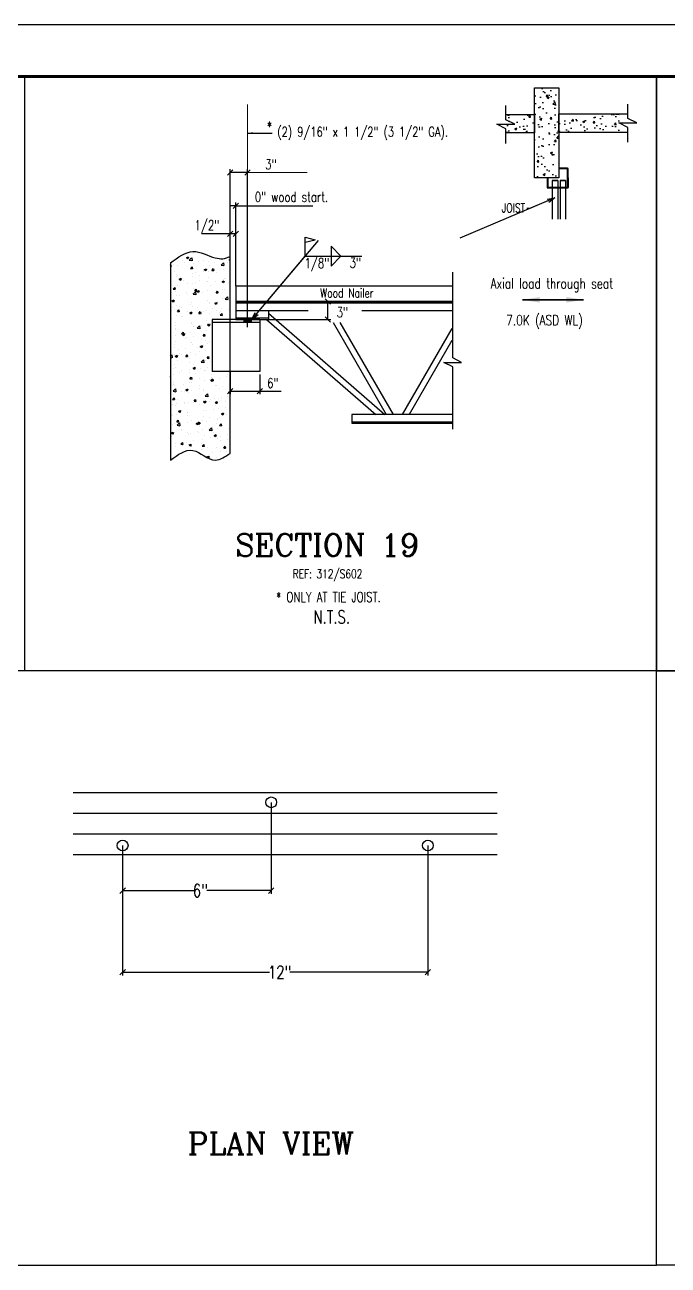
# Paper-space layout 'J1.1' of a CAD drawing. Extents: x -1.7 to 34.3, y -23.5 to 0.5.
# Drawn here: x 6.11 to 12.33, y -11.5 to 0.5 of the extents above; entities that cross this region are included whole.
import ezdxf
from ezdxf.enums import TextEntityAlignment as Align

# ---------------------------------------------------------------- set-up
doc = ezdxf.new("R2010")
doc.units = 0
doc.header["$LTSCALE"] = 0.5
doc.header["$MEASUREMENT"] = 0
doc.layers.get('0').update_dxf_attribs({"linetype": 'CONTINUOUS'})
doc.layers.get('DEFPOINTS').update_dxf_attribs({"linetype": 'CONTINUOUS'})
for name, color, linetype in [('A-DETALLESECCION', 7, 'CONTINUOUS'), ('DIMS', 7, 'CONTINUOUS'), ('SECT-STANDARD', 4, 'CONTINUOUS')]:
    doc.layers.add(name, color=color, linetype=linetype)
for name, color, linetype, lineweight in [('RTU', 4, 'CONTINUOUS', 20), ('SECT-TEXT-NORMAL', 2, 'CONTINUOUS', 30), ('TITLE-BORDER', 4, 'CONTINUOUS', 70), ('TITLE-ERECTION-NOTES-JOISTS', 40, 'CONTINUOUS', 18), ('TITLE-INFO-ATTRIB', 1, 'CONTINUOUS', 40), ('Verify', 141, 'CONTINUOUS', 35)]:
    doc.layers.add(name, color=color, linetype=linetype, lineweight=lineweight)
doc.layers.add('TITLE-ACTUAL-PAPER-SIZE', color=250, linetype='CONTINUOUS', plot=False)
doc.styles.add('NORMAL', font='simplex.shx', dxfattribs={"width": 0.75})
doc.styles.add('NOTES', font='romans.shx', dxfattribs={"width": 0.95})
doc.styles.add('ROMANC', font='ROMANC.shx')
doc.styles.add('SECTION-ATTRIB-NORM', font='simplex.shx', dxfattribs={"width": 0.75})
doc.styles.add('TITLE-ATTRIB', font='SIMPLEX', dxfattribs={"width": 0.75})
doc.dimstyles.new('SECTIONS', dxfattribs={"dimtxt": 0.125, "dimasz": 0.09375, "dimexe": 0.0625, "dimexo": 0.125, "dimgap": 0.0625, "dimtad": 0, "dimdec": 4, "dimlfac": 96, "dimrnd": 0.0625, "dimzin": 3, "dimdsep": 46, "dimlunit": 4, "dimtxsty": 'SECTION-ATTRIB-NORM', "dimcen": 0.09375, "dimclrt": 2, "dimadec": 0, "dimazin": 0, "dimtfac": 0.625, "dimtdec": 4, "dimtmove": 0, "dimatfit": 2, "dimfxl": 1, "dimtolj": 1, "dimtzin": 3, "dimarcsym": 0})
pattern_1 = [(50, (-461.70423, 137.95616), (0.20706376, -0.01811573), [0.02165153, -0.23816686]), (355, (-461.70423, 137.95616), (-0.04005572, 0.21714816), [0.01732123, -0.190533485]), (100.451444, (-461.68698, 137.95465), (0.16700804, 0.19903243), [0.01840097, -0.20241068]), (46.1842, (-461.70423, 138.0139), (0.3080988, -0.04778328), [0.0324773, -0.35725028]), (96.635635, (-461.67856, 138.0099), (0.26982485, 0.28121547), [0.02760147, -0.3036162]), (351.184164, (-461.70423, 138.0139), (0.26982484, 0.28121547), [0.02598184, -0.28580023]), (21, (-461.67536, 137.99946), (0.172319365, -0.11623088), [0.02165153, -0.23816686]), (326, (-461.67536, 137.99946), (0.070242, 0.20934146), [0.01732123, -0.190533485]), (71.451445, (-461.661, 137.98978), (0.24256136, 0.09311058), [0.01840097, -0.20241068]), (37.5, (-461.70423, 137.95616), (0.003510393, 0.096102161), [0, -0.188223988, 0, -0.193420356, 0, -0.191255203]), (7.5, (-461.70423, 137.95616), (0.075944781, 0.113861573), [0, -0.110278472, 0, -0.183893682, 0, -0.072893492]), (327.5, (-461.76861, 137.95616), (0.15410765, -0.0065113), [0, -0.072171775, 0, -0.225175937, 0, -0.298791147]), (317.5, (-461.79748, 137.95616), (0.168358323, 0.028899017), [0, -0.093823307, 0, -0.149539917, 0, -0.212185017])]

# ---------------------------------------------------------------- blocks, each defined once
blk = doc.blocks.new('nmbs-d-title')
at = {"layer": 'TITLE-ACTUAL-PAPER-SIZE'}
blk.add_line((34.25, 0.5), (-1.75, 0.5), dxfattribs=at)
at = {"layer": 'TITLE-BORDER'}
blk.add_line((33.75, 0), (0, 0), dxfattribs=at)
at = {"layer": 'TITLE-ERECTION-NOTES-JOISTS', "style": 'NOTES', "width": 0.95}
blk.add_attdef('PAINT', text='', height=0.0781, dxfattribs=at).set_placement((26.346, -18.512), align=Align.BOTTOM_CENTER)
at = {"layer": 'TITLE-INFO-ATTRIB', "style": 'TITLE-ATTRIB', "width": 0.875, "flags": 8}
for tag, height, p in [('CHKR', 0.188, (33.531, -14.781)), ('DTLR', 0.188, (33.531, -16.281)), ('PONO', 0.188, (33.531, -19.7)), ('JOBLOCATION', 0.188, (32.365, -20.7)), ('CUSTOMER', 0.188, (32.948, -20.7)), ('JOB', 0.25, (31.75, -20.7))]:
    blk.add_attdef(tag, text='', height=height, rotation=90, dxfattribs=at).set_placement(p, align=Align.MIDDLE_LEFT)
for tag, height, p in [('FILENO', 0.188, (32.812, -22.128)), ('DRAWING', 0.312, (32.5, -22.94))]:
    blk.add_attdef(tag, text='', height=height, dxfattribs=at).set_placement(p, align=Align.BOTTOM_CENTER)
blk = doc.blocks.new('_OBLIQUE')
at = {"color": 0, "linetype": 'ByBlock'}
blk.add_line((-0.5, -0.5), (0.5, 0.5), dxfattribs=at)
blk = doc.blocks.new('*D2344')
at = {"layer": 'A-DETALLESECCION', "color": 0, "lineweight": -2, "transparency": 16777216}
for p, q in [((7.057, -7.442), (7.057, -8.698)), ((10.01, -7.442), (10.01, -8.698)), ((7.057, -8.667), (8.477, -8.667)), ((10.01, -8.667), (8.675, -8.667))]:
    blk.add_line(p, q, dxfattribs=at)
at = {"layer": 'DEFPOINTS', "color": 0, "transparency": 16777216}
for p in [(7.057, -7.441), (10.01, -7.441), (10.01, -8.667)]:
    blk.add_point(p, dxfattribs=at)
at = {"layer": 'A-DETALLESECCION', "color": 0, "lineweight": -2, "transparency": 16777216, "xscale": 0.05208333227117334, "yscale": 0.05208333227117334, "zscale": 0.05208333227117334, "rotation": 180}
blk.add_blockref('_OBLIQUE', (7.057, -8.667), dxfattribs=at)
at = {"layer": 'A-DETALLESECCION', "color": 0, "lineweight": -2, "transparency": 16777216, "xscale": 0.05208333227117334, "yscale": 0.05208333227117334, "zscale": 0.05208333227117334}
blk.add_blockref('_OBLIQUE', (10.01, -8.667), dxfattribs=at)
at = {"layer": 'A-DETALLESECCION', "color": 2, "transparency": 16777216, "insert": (8.576, -8.667), "char_height": 0.125, "attachment_point": 5, "style": 'SECTION-ATTRIB-NORM'}
blk.add_mtext('\\A1;12"', dxfattribs=at)
blk = doc.blocks.new('*D2345')
at = {"layer": 'A-DETALLESECCION', "color": 0, "lineweight": -2, "transparency": 16777216}
for p, q in [((8.494, -7.025), (8.494, -7.909)), ((7.057, -7.442), (7.057, -7.909)), ((7.057, -7.878), (7.745, -7.878)), ((8.494, -7.878), (7.871, -7.878))]:
    blk.add_line(p, q, dxfattribs=at)
at = {"layer": 'DEFPOINTS', "color": 0, "transparency": 16777216}
for p in [(8.494, -7.023), (7.057, -7.441), (8.494, -7.878)]:
    blk.add_point(p, dxfattribs=at)
at = {"layer": 'A-DETALLESECCION', "color": 0, "lineweight": -2, "transparency": 16777216, "xscale": 0.05208333227117334, "yscale": 0.05208333227117334, "zscale": 0.05208333227117334, "rotation": 180}
blk.add_blockref('_OBLIQUE', (7.057, -7.878), dxfattribs=at)
at = {"layer": 'A-DETALLESECCION', "color": 0, "lineweight": -2, "transparency": 16777216, "xscale": 0.05208333227117334, "yscale": 0.05208333227117334, "zscale": 0.05208333227117334}
blk.add_blockref('_OBLIQUE', (8.494, -7.878), dxfattribs=at)
at = {"layer": 'A-DETALLESECCION', "color": 2, "transparency": 16777216, "insert": (7.808, -7.878), "char_height": 0.125, "attachment_point": 5, "style": 'SECTION-ATTRIB-NORM'}
blk.add_mtext('\\A1;6"', dxfattribs=at)
blk = doc.blocks.new('*D2328')
at = {"layer": 'DEFPOINTS', "color": 0, "transparency": 16777216}
for p in [(8.247, -2.178), (9.041, -2.178), (8.431, -2.351)]:
    blk.add_point(p, dxfattribs=at)
at = {"layer": 'RTU', "color": 0, "lineweight": -2, "transparency": 16777216}
for p, q in [((8.248, -2.178), (9.072, -2.178)), ((9.041, -2.351), (9.041, -2.178)), ((8.433, -2.351), (9.072, -2.351))]:
    blk.add_line(p, q, dxfattribs=at)
at = {"layer": 'RTU', "color": 0, "lineweight": -2, "transparency": 16777216, "xscale": 0.05208333227117334, "yscale": 0.05208333227117334, "zscale": 0.05208333227117334}
for p, rotation in [((9.041, -2.178), 90), ((9.041, -2.351), 270)]:
    blk.add_blockref('_OBLIQUE', p, dxfattribs=dict(at, rotation=rotation))
blk = doc.blocks.new('*D2329')
at = {"layer": 'DEFPOINTS', "color": 0, "transparency": 16777216}
for p in [(8.097, -1.523), (8.097, -1.74), (8.153, -2.028)]:
    blk.add_point(p, dxfattribs=at)
at = {"layer": 'RTU', "color": 0, "lineweight": -2, "transparency": 16777216}
for p, q in [((8.097, -1.523), (7.823, -1.523)), ((8.097, -1.739), (8.097, -1.492)), ((8.153, -1.523), (8.097, -1.523)), ((8.153, -2.027), (8.153, -1.492))]:
    blk.add_line(p, q, dxfattribs=at)
at = {"layer": 'RTU', "color": 0, "lineweight": -2, "transparency": 16777216, "xscale": 0.05208333227117334, "yscale": 0.05208333227117334, "zscale": 0.05208333227117334, "rotation": 180}
blk.add_blockref('_OBLIQUE', (8.097, -1.523), dxfattribs=at)
at = {"layer": 'RTU', "color": 0, "lineweight": -2, "transparency": 16777216, "xscale": 0.05208333227117334, "yscale": 0.05208333227117334, "zscale": 0.05208333227117334}
blk.add_blockref('_OBLIQUE', (8.153, -1.523), dxfattribs=at)
blk = doc.blocks.new('*D2324')
at = {"layer": 'DEFPOINTS', "color": 0, "transparency": 16777216}
for p in [(8.097, -2.853), (8.383, -2.882), (8.097, -3.044)]:
    blk.add_point(p, dxfattribs=at)
at = {"layer": 'RTU', "color": 0, "lineweight": -2, "transparency": 16777216}
for p, q in [((8.097, -2.855), (8.097, -3.075)), ((8.383, -2.884), (8.383, -3.075)), ((8.097, -3.044), (8.383, -3.044)), ((8.383, -3.044), (8.591, -3.044))]:
    blk.add_line(p, q, dxfattribs=at)
at = {"layer": 'RTU', "color": 0, "lineweight": -2, "transparency": 16777216, "xscale": 0.05208333227117334, "yscale": 0.05208333227117334, "zscale": 0.05208333227117334, "rotation": 180}
blk.add_blockref('_OBLIQUE', (8.097, -3.044), dxfattribs=at)
at = {"layer": 'RTU', "color": 0, "lineweight": -2, "transparency": 16777216, "xscale": 0.05208333227117334, "yscale": 0.05208333227117334, "zscale": 0.05208333227117334}
blk.add_blockref('_OBLIQUE', (8.383, -3.044), dxfattribs=at)
blk = doc.blocks.new('*D2325')
at = {"layer": 'DEFPOINTS', "color": 0, "transparency": 16777216}
for p in [(8.153, -1.251), (8.153, -1.492), (8.153, -2.028)]:
    blk.add_point(p, dxfattribs=at)
at = {"layer": 'RTU', "color": 0, "lineweight": -2, "transparency": 16777216}
for p, q in [((8.153, -1.251), (8.101, -1.251)), ((8.153, -1.49), (8.153, -1.22)), ((8.153, -2.027), (8.153, -1.22)), ((8.153, -1.251), (8.896, -1.251))]:
    blk.add_line(p, q, dxfattribs=at)
at = {"layer": 'RTU', "color": 0, "lineweight": -2, "transparency": 16777216, "xscale": 0.05208333227117334, "yscale": 0.05208333227117334, "zscale": 0.05208333227117334}
blk.add_blockref('_OBLIQUE', (8.153, -1.251), dxfattribs=at)
at = {"layer": 'RTU', "color": 0, "lineweight": -2, "transparency": 16777216, "xscale": 0.05208333227117334, "yscale": 0.05208333227117334, "zscale": 0.05208333227117334, "rotation": 180}
blk.add_blockref('_OBLIQUE', (8.153, -1.251), dxfattribs=at)
blk = doc.blocks.new('*D2326')
at = {"layer": 'DEFPOINTS', "color": 0, "transparency": 16777216}
for p in [(8.097, -0.929), (8.097, -1.74), (8.266, -2.427)]:
    blk.add_point(p, dxfattribs=at)
at = {"layer": 'RTU', "color": 0, "lineweight": -2, "transparency": 16777216}
for p, q in [((8.097, -1.739), (8.097, -0.898)), ((8.266, -0.929), (8.097, -0.929)), ((8.266, -2.426), (8.266, -0.898))]:
    blk.add_line(p, q, dxfattribs=at)
at = {"layer": 'RTU', "color": 0, "lineweight": -2, "transparency": 16777216, "xscale": 0.05208333227117334, "yscale": 0.05208333227117334, "zscale": 0.05208333227117334, "rotation": 180}
blk.add_blockref('_OBLIQUE', (8.097, -0.929), dxfattribs=at)
at = {"layer": 'RTU', "color": 0, "lineweight": -2, "transparency": 16777216, "xscale": 0.05208333227117334, "yscale": 0.05208333227117334, "zscale": 0.05208333227117334}
blk.add_blockref('_OBLIQUE', (8.266, -0.929), dxfattribs=at)

psp = doc.layouts.new('J1.1')

# ---------------------------------------------------------------- hatches: boundary and pattern name
at = {"layer": 'A-DETALLESECCION'}
h = psp.add_hatch(color=256, dxfattribs=at)
h.dxf.hatch_style = 1
h.paths.add_polyline_path([(8.29966071, -2.37806541), (8.29966071, -2.35078752), (8.23317471, -2.35078752), (8.23317471, -2.37806541)])
at = {"layer": 'SECT-STANDARD'}
h = psp.add_hatch(dxfattribs=at)
h.set_pattern_fill('AR-CONC', color=254, scale=0.028869, style=0)
h.set_pattern_definition(pattern_1)
h.paths.add_polyline_path([(11.27742302, -0.10982707), (11.04061518, -0.10982707), (11.04061518, -0.98107923), (11.27742302, -0.98107923)])
h.paths.add_polyline_path([(11.85658033, -0.44970644), (11.94352804, -0.44970644), (11.94352804, -0.36293774), (11.27742302, -0.36293774), (11.27742302, -0.54100737), (11.94352804, -0.54100737), (11.94352804, -0.4931803)])
h = psp.add_hatch(dxfattribs=at)
h.set_pattern_fill('AR-CONC', color=254, scale=0.028869, style=0)
h.set_pattern_definition(pattern_1)
h.paths.add_polyline_path([(11.04061518, -0.54568198), (11.04061518, -0.36761235), (10.76336988, -0.36761235), (10.76336988, -0.41878587), (10.84997601, -0.46208893), (10.67676375, -0.46208893), (10.76336988, -0.505392), (10.76336988, -0.54568198)])

# ---------------------------------------------------------------- linework, layer by layer
for p, q in [((10.76374727, -0.36761235), (11.04061518, -0.36761235)), ((11.04061518, -0.36761235), (11.04061518, -0.54568198)), ((11.27742302, -0.36293774), (11.94352804, -0.36293774)), ((11.27742302, -0.54100737), (11.27742302, -0.36293774)), ((11.04061518, -0.54568198), (10.76374727, -0.54568198)), ((11.94352804, -0.54100737), (11.27742302, -0.54100737)), ((11.36211496, -0.88867814), (11.27686781, -0.88867814)), ((11.35586497, -0.89492814), (11.27686781, -0.89492814)), ((11.3610733, -1.06683239), (11.3610733, -0.90013648)), ((11.3673233, -1.07308239), (11.3673233, -0.89388648)), ((11.16287963, -0.98107923), (11.16287963, -1.07308239)), ((11.16808796, -1.07829072), (11.36211496, -1.07829072)), ((11.16912963, -0.98107923), (11.16912963, -1.06683239)), ((11.17433796, -1.07204072), (11.35586497, -1.07204072)), ((11.21259247, -1.00696595), (11.21259247, -1.37954292)), ((11.21259247, -1.00696595), (11.26585202, -1.00696595)), ((11.26585202, -1.00696595), (11.21259247, -1.00696595)), ((11.26585202, -1.00696595), (11.26585202, -1.37954292)), ((11.2889222, -1.00696595), (11.2889222, -1.37954292)), ((11.2889222, -1.00696595), (11.34218175, -1.00696595)), ((11.34218175, -1.00696595), (11.2889222, -1.00696595)), ((11.34218175, -1.00696595), (11.34218175, -1.37954292)), ((11.3673233, -0.98107923), (11.3673233, -1.07308239)), ((8.1526043, -2.02845023), (8.1526043, -2.17757591)), ((10.24265131, -2.02845023), (8.1526043, -2.02845023)), ((8.1526043, -2.17757591), (10.24265131, -2.17757593)), ((8.38318018, -2.35078752), (7.92382988, -2.35078752)), ((7.92382988, -2.35078752), (7.92382988, -2.85322369)), ((8.38318018, -2.37914477), (7.92382988, -2.37914477)), ((8.38318018, -2.35078752), (8.38318018, -2.85322369)), ((8.38318018, -2.85322369), (7.92382988, -2.85322369))]:
    psp.add_line(p, q)
psp.add_lwpolyline([(11.04061518, -0.10982707), (11.27742302, -0.10982707), (11.27742302, -0.98107923), (11.04061518, -0.98107923)], close=True)
for centre, start, end in [((11.35586497, -0.90013648), 0, 90), ((11.36211496, -0.89388648), 0, 90), ((11.16808796, -1.07308239), 180, 270), ((11.17433796, -1.06683239), 180, 270), ((11.35586497, -1.06683239), 270, 0), ((11.36211496, -1.07308239), 270, 0)]:
    psp.add_arc(centre, 0.00520833, start, end)
at = {"layer": 'A-DETALLESECCION'}
for p, q in [((8.82282765, -1.73804524), (8.82282765, -1.55551636)), ((8.82282765, -1.55551636), (8.92067412, -1.57937987)), ((8.82282765, -1.60324339), (8.92067412, -1.57937987)), ((8.82282765, -1.60324339), (8.92067412, -1.57937987)), ((10.24265131, -2.17757591), (8.45370111, -2.17757592)), ((6.57744486, -6.92747231), (10.68080069, -6.92747231)), ((6.57744486, -7.12733984), (10.68080069, -7.12733984)), ((6.57744486, -7.32720736), (10.68080069, -7.32720736)), ((6.57744486, -7.52707489), (10.68080069, -7.52707489))]:
    psp.add_line(p, q, dxfattribs=at)
for points in [[(10.76336988, -0.64852907), (10.76336988, -0.505392), (10.67676375, -0.46208893), (10.84997601, -0.46208893), (10.76336988, -0.41878587), (10.76336988, -0.28144155)], [(11.94318646, -0.63614657), (11.94318646, -0.4930095), (11.85658033, -0.44970644), (12.02979259, -0.44970644), (11.94318646, -0.40640337), (11.94318646, -0.26905905)], [(10.25000558, -3.41314124), (10.25000558, -2.80979261), (10.16339945, -2.76648954), (10.33661171, -2.76648954), (10.25000558, -2.72318648), (10.25000558, -1.89200947)]]:
    psp.add_lwpolyline(points, dxfattribs=at)
for points in [[(9.07293729, -1.64201673), (9.07293729, -1.83407376), (9.1689658, -1.73804524)], [(8.23317471, -2.35078752), (8.29966071, -2.35078752), (8.29966071, -2.37806541), (8.23317471, -2.37806541)]]:
    psp.add_lwpolyline(points, close=True, dxfattribs=at)
for centre in [(8.49408667, -7.02322578), (7.05660535, -7.44105913), (10.00997608, -7.44105913)]:
    psp.add_circle(centre, 0.05227209, dxfattribs=at)
at = {"layer": 'DIMS', "color": 7, "linetype": 'Continuous'}
for points in [[(6.11058425, 0.00009905), (12.22087478, 0.00009905), (12.22087478, -5.751029), (6.11058425, -5.751029)], [(12.22087288, 0.00007497), (18.50470133, 0.00007497), (18.50470133, -5.75105308), (12.22087288, -5.75105308)], [(5.73708155, -11.50218113), (12.22087339, -11.50218113), (12.22087339, -5.75105308), (5.77400264, -5.751029), (0.00029371, -5.751029), (0.00029371, -11.50218113)], [(12.22087339, -5.75105308), (18.49324351, -5.75105308), (18.49324351, -11.50218113), (12.22087339, -11.50218113)]]:
    psp.add_lwpolyline(points, close=True, dxfattribs=at)
at = {"layer": 'RTU'}
for p, q in [((8.26641771, -0.89769447), (8.26641771, -0.26990951)), ((8.26641771, -0.92894447), (8.84212168, -0.92894447))]:
    psp.add_line(p, q, dxfattribs=at)
at = {"layer": 'SECT-STANDARD', "color": 254, "linetype": 'Continuous'}
for p, q in [((7.63854657, -1.78478538), (7.63854657, -1.78478538)), ((7.6742157, -1.75148016), (7.69442914, -1.74372095)), ((7.67421658, -1.75148159), (7.68857653, -1.7611675)), ((7.69224246, -1.76150096), (7.69809598, -1.74405584)), ((7.70190358, -1.77777963), (7.72757847, -1.78176156)), ((7.70190395, -1.77777954), (7.72438935, -1.75434492)), ((7.73130299, -1.78264133), (7.72811352, -1.75522477)), ((7.74463676, -1.71109216), (7.74463676, -1.71109216)), ((7.79265422, -1.79129668), (7.79265422, -1.79129668)), ((7.83871051, -1.77945113), (7.83871051, -1.77945113)), ((7.88934893, -1.78686769), (7.88934893, -1.78686769)), ((7.91098039, -1.76993662), (7.91098039, -1.76993662)), ((7.94676187, -1.79780798), (7.94676187, -1.79780798)), ((8.03516667, -1.76838635), (8.03516667, -1.76838635)), ((8.08909642, -1.77460046), (8.09749611, -1.77137612)), ((8.08909731, -1.77460189), (8.09749611, -1.78026695)), ((7.52012191, -1.82438553), (7.52115035, -1.82315989)), ((7.52012191, -1.84087361), (7.52449009, -1.84125577)), ((7.52814002, -1.84159797), (7.52480205, -1.82350229)), ((7.54705504, -1.8178483), (7.54705504, -1.8178483)), ((7.56210481, -1.8910175), (7.56210481, -1.8910175)), ((7.58044528, -1.91731564), (7.58044528, -1.91731564)), ((7.59118608, -1.82883901), (7.59118608, -1.82883901)), ((7.65639007, -1.80345407), (7.65639007, -1.80345407)), ((7.71429677, -1.85786166), (7.72821411, -1.84127562)), ((7.71429854, -1.85786186), (7.73155385, -1.85937151)), ((7.73046313, -1.86211848), (7.73046313, -1.86211848)), ((7.73520376, -1.85971387), (7.7318658, -1.84161818)), ((7.73761598, -1.90329648), (7.73761598, -1.90329648)), ((7.74112637, -1.80719432), (7.74112637, -1.80719432)), ((7.76276573, -1.8933127), (7.76276573, -1.8933127)), ((7.83503561, -1.88379819), (7.83503561, -1.88379819)), ((7.84653506, -1.86771104), (7.86674851, -1.85995183)), ((7.84653595, -1.86771247), (7.86089589, -1.87739838)), ((7.86456173, -1.87773197), (7.87041525, -1.86028685)), ((7.88583854, -1.88296985), (7.88583854, -1.88296985)), ((7.89882145, -1.83321946), (7.89882145, -1.83321946)), ((7.92136053, -1.87597739), (7.93527787, -1.85939136)), ((7.9213623, -1.87597759), (7.93861761, -1.87748724)), ((7.94226751, -1.87782976), (7.93892955, -1.85973408)), ((7.94437063, -1.86940396), (7.94437063, -1.86940396)), ((7.96799525, -1.89660557), (7.96799525, -1.89660557)), ((8.0100023, -1.82556283), (8.03567719, -1.82954476)), ((8.01000267, -1.82556275), (8.03248807, -1.80212813)), ((8.03165627, -1.86448851), (8.03165627, -1.86448851)), ((8.03940167, -1.83042473), (8.0362122, -1.80300817)), ((8.06717977, -1.80432045), (8.06717977, -1.80432045)), ((7.54728873, -2.05689409), (7.56120607, -2.04030806)), ((7.58232917, -1.93230315), (7.58232917, -1.93230315)), ((7.58416529, -2.02104333), (7.58416529, -2.02104333)), ((7.58767569, -1.92494117), (7.58767569, -1.92494117)), ((7.6039737, -1.96082163), (7.62418715, -1.95306241)), ((7.60397459, -1.96082306), (7.61833453, -1.97050896)), ((7.6220003, -1.97084236), (7.62785381, -1.95339725)), ((7.6312786, -1.9544036), (7.6312786, -1.9544036)), ((7.64319823, -1.97108101), (7.64319823, -1.97108101)), ((7.68682095, -2.00717427), (7.68682095, -2.00717427)), ((7.73410558, -1.99939864), (7.73410558, -1.99939864)), ((7.73643682, -1.93881445), (7.73643682, -1.93881445)), ((7.75909083, -1.99765976), (7.75909083, -1.99765976)), ((7.79730588, -1.97759231), (7.79730588, -1.97759231)), ((7.79963693, -1.92550459), (7.79963693, -1.92550459)), ((7.86842585, -1.98326553), (7.86842585, -1.98326553)), ((7.88232814, -1.97907201), (7.88232814, -1.97907201)), ((7.89054447, -1.94532575), (7.89054447, -1.94532575)), ((7.90988932, -2.02653229), (7.90988932, -2.02653229)), ((7.95141353, -1.98410361), (7.95141353, -1.98410361)), ((8.01885443, -1.98394192), (8.03906787, -1.97618271)), ((8.01885531, -1.98394335), (8.03321526, -1.99362926)), ((8.02814588, -1.96059067), (8.02814588, -1.96059067)), ((8.03688101, -1.99396298), (8.04273452, -1.97651787)), ((8.04465212, -1.95183705), (8.04465212, -1.95183705)), ((8.0507463, -1.95926259), (8.0507463, -1.95926259)), ((8.07824764, -1.99763327), (8.07824764, -1.99763327)), ((7.52489439, -2.07904535), (7.52489439, -2.07904535)), ((7.5472905, -2.05689429), (7.56454581, -2.05840394)), ((7.56819557, -2.05874617), (7.56485761, -2.04065048)), ((7.57317267, -2.08433032), (7.57317267, -2.08433032)), ((7.5806549, -2.11714549), (7.5806549, -2.11714549)), ((7.61087617, -2.12103584), (7.61087617, -2.12103584)), ((7.67900204, -2.08555666), (7.67900204, -2.08555666)), ((7.68314605, -2.11152133), (7.68314605, -2.11152133)), ((7.73059519, -2.0955008), (7.73059519, -2.0955008)), ((7.74017746, -2.1067783), (7.76585235, -2.11076024)), ((7.74017782, -2.10677822), (7.76266323, -2.0833436)), ((7.74153099, -2.05543131), (7.74153099, -2.05543131)), ((7.75435249, -2.07500982), (7.76826983, -2.05842379)), ((7.75435426, -2.07501003), (7.77160957, -2.07651967)), ((7.76957661, -2.11163999), (7.76638714, -2.08422343)), ((7.77525931, -2.07686206), (7.77192135, -2.05876638)), ((7.77629307, -2.0770525), (7.79650651, -2.06929329)), ((7.77629395, -2.07705394), (7.7906539, -2.08673984)), ((7.79248107, -2.0971271), (7.79248107, -2.0971271)), ((7.79431957, -2.08707338), (7.80017309, -2.06962826)), ((7.83310969, -2.09206796), (7.83310969, -2.09206796)), ((7.87881775, -2.07517417), (7.87881775, -2.07517417)), ((7.96141625, -2.09312556), (7.97533359, -2.07653952)), ((7.96141802, -2.09312576), (7.97867333, -2.0946354)), ((7.97480151, -2.07312416), (7.97480151, -2.07312416)), ((7.98232306, -2.09497796), (7.9789851, -2.07688227)), ((7.98721734, -2.09857926), (7.98721734, -2.09857926)), ((8.02112509, -2.15279499), (8.02112509, -2.15279499)), ((8.02463549, -2.05669283), (8.02463549, -2.05669283)), ((8.04707139, -2.06360965), (8.04707139, -2.06360965)), ((8.04827618, -2.15456151), (8.07395107, -2.15854344)), ((8.04827654, -2.15456142), (8.07076195, -2.1311268)), ((8.07767529, -2.15942339), (8.07448582, -2.13200683)), ((7.52954604, -2.26534099), (7.52954604, -2.26534099)), ((7.5337317, -2.17016309), (7.55394515, -2.16240387)), ((7.53373259, -2.17016452), (7.54809254, -2.17985043)), ((7.53493139, -2.23489742), (7.53493139, -2.23489742)), ((7.55175814, -2.18018377), (7.55761165, -2.16273865)), ((7.56125355, -2.25657946), (7.56125355, -2.25657946)), ((7.57714451, -2.21324765), (7.57714451, -2.21324765)), ((7.58734445, -2.27404226), (7.60126179, -2.25745622)), ((7.58734622, -2.27404246), (7.60460153, -2.2755521)), ((7.60825112, -2.27589436), (7.60491316, -2.25779868)), ((7.60720126, -2.22538291), (7.60720126, -2.22538291)), ((7.62278463, -2.23307442), (7.62278463, -2.23307442)), ((7.68365369, -2.27185229), (7.68365369, -2.27185229)), ((7.70605107, -2.28639397), (7.72626452, -2.27863475)), ((7.71653629, -2.21098868), (7.71653629, -2.21098868)), ((7.72407741, -2.29641478), (7.72993093, -2.27896967)), ((7.7270848, -2.19160296), (7.7270848, -2.19160296)), ((7.72961188, -2.22768044), (7.72961188, -2.22768044)), ((7.77689228, -2.23958572), (7.77689228, -2.23958572)), ((7.79440821, -2.29215799), (7.80832555, -2.27557195)), ((7.81531486, -2.29401026), (7.8119769, -2.27591457)), ((7.83776134, -2.27836359), (7.83776134, -2.27836359)), ((7.87179696, -2.26737849), (7.87179696, -2.26737849)), ((7.87530736, -2.17127633), (7.87530736, -2.17127633)), ((7.8979702, -2.19878143), (7.8979702, -2.19878143)), ((7.89885673, -2.18698573), (7.89885673, -2.18698573)), ((7.93099993, -2.24609702), (7.93099993, -2.24609702)), ((7.94861243, -2.19328338), (7.96882588, -2.18552417)), ((7.94861332, -2.19328482), (7.96297326, -2.20297072)), ((7.96663885, -2.20330439), (7.97249236, -2.18585927)), ((7.967144, -2.26216753), (7.967144, -2.26216753)), ((7.97112661, -2.17747122), (7.97112661, -2.17747122)), ((8.00451685, -2.27693857), (8.00451685, -2.27693857)), ((8.0176147, -2.24889715), (8.0176147, -2.24889715)), ((8.06632852, -2.16988241), (8.06632852, -2.16988241)), ((8.08046164, -2.163077), (8.08046164, -2.163077)), ((8.08510758, -2.25260832), (8.08510758, -2.25260832)), ((7.53125648, -2.33924448), (7.53125648, -2.33924448)), ((7.56534985, -2.37981663), (7.56534985, -2.37981663)), ((7.57363411, -2.30934982), (7.57363411, -2.30934982)), ((7.63042735, -2.31996557), (7.63042735, -2.31996557)), ((7.64059151, -2.32485025), (7.64059151, -2.32485025)), ((7.70605195, -2.2863954), (7.7204119, -2.29608131)), ((7.7194575, -2.38632793), (7.7194575, -2.38632793)), ((7.72006401, -2.38380728), (7.72006401, -2.38380728)), ((7.7235744, -2.28770512), (7.7235744, -2.28770512)), ((7.79440998, -2.29215819), (7.81166529, -2.29366783)), ((7.79878567, -2.29106655), (7.79878567, -2.29106655)), ((7.82291195, -2.30084731), (7.82291195, -2.30084731)), ((7.86828657, -2.36348065), (7.86828657, -2.36348065)), ((7.87356515, -2.39283923), (7.87356515, -2.39283923)), ((7.87837043, -2.40262485), (7.89858388, -2.39486563)), ((7.89518183, -2.2913328), (7.89518183, -2.2913328)), ((7.89639669, -2.4126458), (7.9022502, -2.39520068)), ((7.90903807, -2.39209425), (7.90903807, -2.39209425)), ((7.99186899, -2.28487489), (7.99186899, -2.28487489)), ((8.00147197, -2.31027372), (8.01538931, -2.29368768)), ((8.00147374, -2.31027392), (8.01872905, -2.31178357)), ((8.02237861, -2.31212615), (8.01904065, -2.29403047)), ((7.56464672, -2.43871182), (7.56464672, -2.43871182)), ((7.56661333, -2.50155414), (7.56661333, -2.50155414)), ((7.57012372, -2.40545198), (7.57012372, -2.40545198)), ((7.57232142, -2.44989229), (7.57232142, -2.44989229)), ((7.62740017, -2.49119042), (7.64131751, -2.47460438)), ((7.62740194, -2.49119062), (7.64465725, -2.49270027)), ((7.63580907, -2.49573543), (7.65602252, -2.48797621)), ((7.63580996, -2.49573686), (7.6501699, -2.50542277)), ((7.64830667, -2.49304256), (7.64496871, -2.47494688)), ((7.65383525, -2.50575619), (7.65968877, -2.48831107)), ((7.71655362, -2.47990945), (7.71655362, -2.47990945)), ((7.74067974, -2.42099327), (7.74067974, -2.42099327)), ((7.74329227, -2.51905594), (7.74329227, -2.51905594)), ((7.74696717, -2.41470888), (7.74696717, -2.41470888)), ((7.77845133, -2.43577698), (7.80412623, -2.43975891)), ((7.7784517, -2.4357769), (7.8009371, -2.41234227)), ((7.80785022, -2.44063865), (7.80466075, -2.41322209)), ((7.81923705, -2.40519437), (7.81923705, -2.40519437)), ((7.83446393, -2.50930615), (7.84838127, -2.49272012)), ((7.8344657, -2.50930635), (7.85172101, -2.510816)), ((7.85537041, -2.51115845), (7.85203245, -2.49306277)), ((7.85262729, -2.50466171), (7.85262729, -2.50466171)), ((7.86477618, -2.45958282), (7.86477618, -2.45958282)), ((7.87837132, -2.40262628), (7.89273126, -2.41231218)), ((7.5604023, -2.62214143), (7.5604023, -2.62214143)), ((7.56310293, -2.5976563), (7.56310293, -2.5976563)), ((7.5700015, -2.56611226), (7.5700015, -2.56611226)), ((7.6632401, -2.53384569), (7.6632401, -2.53384569)), ((7.66734749, -2.63291752), (7.66734749, -2.63291752)), ((7.67102239, -2.52857045), (7.67102239, -2.52857045)), ((7.71304322, -2.57601161), (7.71304322, -2.57601161)), ((7.72410915, -2.57262356), (7.72410915, -2.57262356)), ((7.72876062, -2.59324241), (7.72876062, -2.59324241)), ((7.77668251, -2.61852329), (7.77668251, -2.61852329)), ((7.80812844, -2.61196631), (7.82834188, -2.60420709)), ((7.80812932, -2.61196774), (7.82248927, -2.62165365)), ((7.81734775, -2.54035699), (7.81734775, -2.54035699)), ((7.82615453, -2.6219872), (7.83200804, -2.60454209)), ((7.86126578, -2.55568498), (7.86126578, -2.55568498)), ((7.8782168, -2.57913486), (7.8782168, -2.57913486)), ((7.89711895, -2.56434339), (7.89711895, -2.56434339)), ((7.52012191, -2.70501205), (7.53111226, -2.69355775)), ((7.52012191, -2.71877528), (7.53430138, -2.72097438)), ((7.53802516, -2.72185391), (7.53483569, -2.69443735)), ((7.55959254, -2.69375846), (7.55959254, -2.69375846)), ((7.56556707, -2.70507689), (7.58578052, -2.69731768)), ((7.56556796, -2.70507832), (7.57992791, -2.71476423)), ((7.58359309, -2.7150976), (7.58944661, -2.69765248)), ((7.5914027, -2.74677909), (7.5914027, -2.74677909)), ((7.59507761, -2.64243203), (7.59507761, -2.64243203)), ((7.60580531, -2.6805879), (7.60580531, -2.6805879)), ((7.6295761, -2.68552753), (7.6295761, -2.68552753)), ((7.66745589, -2.70833859), (7.68137323, -2.69175255)), ((7.66745766, -2.70833879), (7.68471297, -2.70984843)), ((7.68836222, -2.71019075), (7.68502426, -2.69209507)), ((7.70073773, -2.73238486), (7.70073773, -2.73238486)), ((7.70953283, -2.67211377), (7.70953283, -2.67211377)), ((7.75991296, -2.6870992), (7.75991296, -2.6870992)), ((7.79793442, -2.65662852), (7.79793442, -2.65662852)), ((7.81672558, -2.76477557), (7.83921098, -2.74134095)), ((7.84612384, -2.7696373), (7.84293437, -2.74222075)), ((7.854245, -2.7478893), (7.854245, -2.7478893)), ((7.85775539, -2.65178714), (7.85775539, -2.65178714)), ((7.87451965, -2.72645432), (7.88843699, -2.70986828)), ((7.87452142, -2.72645452), (7.89177673, -2.72796416)), ((7.88305817, -2.70838192), (7.88305817, -2.70838192)), ((7.89542596, -2.72830665), (7.892088, -2.71021096)), ((7.90818681, -2.75765622), (7.90818681, -2.75765622)), ((7.54958791, -2.82810567), (7.54958791, -2.82810567)), ((7.55608214, -2.78986062), (7.55608214, -2.78986062)), ((7.57147017, -2.81545425), (7.57147017, -2.81545425)), ((7.61045697, -2.86688353), (7.61045697, -2.86688353)), ((7.62479295, -2.84624643), (7.62479295, -2.84624643)), ((7.70251204, -2.86431809), (7.70251204, -2.86431809)), ((7.70369556, -2.83461697), (7.70369556, -2.83461697)), ((7.70602244, -2.76821593), (7.70602244, -2.76821593)), ((7.73788644, -2.82130777), (7.75809989, -2.81354856)), ((7.73788732, -2.8213092), (7.75224727, -2.83099511)), ((7.73982849, -2.78655524), (7.73982849, -2.78655524)), ((7.75591236, -2.83132861), (7.76176588, -2.81388349)), ((7.76456462, -2.87339483), (7.76456462, -2.87339483)), ((7.80711339, -2.82224349), (7.80711339, -2.82224349)), ((7.81672521, -2.76477565), (7.8424001, -2.76875759)), ((7.8507346, -2.84399146), (7.8507346, -2.84399146)), ((7.85780321, -2.84112827), (7.85780321, -2.84112827)), ((7.87938327, -2.81272898), (7.87938327, -2.81272898)), ((7.91867227, -2.87990613), (7.91867227, -2.87990613)), ((7.52135402, -2.90922305), (7.52012191, -2.90254355)), ((7.54884817, -2.960108), (7.54884817, -2.960108)), ((7.54906136, -2.98206494), (7.54906136, -2.98206494)), ((7.55257175, -2.88596278), (7.55257175, -2.88596278)), ((7.55955105, -2.98770339), (7.55955105, -2.98770339)), ((7.64626077, -2.98135918), (7.64626077, -2.98135918)), ((7.69900165, -2.96042025), (7.69900165, -2.96042025)), ((7.70751161, -2.92548675), (7.72142895, -2.90890071)), ((7.70751338, -2.92548695), (7.72476869, -2.9269966)), ((7.72841777, -2.92733895), (7.72507981, -2.90924327)), ((7.72790937, -2.95880437), (7.72790937, -2.95880437)), ((7.73116861, -2.93610506), (7.73116861, -2.93610506)), ((7.80036842, -2.98787048), (7.80036842, -2.98787048)), ((7.80343849, -2.92659055), (7.80343849, -2.92659055)), ((7.84722421, -2.94009362), (7.84722421, -2.94009362)), ((7.8962677, -2.92990536), (7.8962677, -2.92990536)), ((7.9102058, -2.93753865), (7.93041925, -2.92977944)), ((7.91020669, -2.93754008), (7.92456664, -2.94722599)), ((7.91277351, -2.91219632), (7.91277351, -2.91219632)), ((7.91457537, -2.94360248), (7.92849271, -2.92701645)), ((7.91457714, -2.94360268), (7.93183245, -2.94511233)), ((7.92823164, -2.94755962), (7.93408515, -2.93011451)), ((7.93548151, -2.94545484), (7.93214355, -2.92735916)), ((7.95447607, -2.99438178), (7.95447607, -2.99438178)), ((7.96544149, -2.99329146), (7.96544149, -2.99329146)), ((7.99304195, -2.92161228), (7.99304195, -2.92161228)), ((8.06462602, -2.90100634), (8.06462602, -2.90100634)), ((8.07277992, -2.88641743), (8.07277992, -2.88641743)), ((8.09141906, -2.99254044), (8.09141906, -2.99254044)), ((8.09509396, -2.88819338), (8.09509396, -2.88819338)), ((7.54050357, -3.12451918), (7.5544209, -3.10793315)), ((7.54555096, -3.0781671), (7.54555096, -3.0781671)), ((7.54690036, -3.04599113), (7.57257526, -3.04997306)), ((7.54690073, -3.04599105), (7.56938613, -3.02255642)), ((7.56140957, -3.12637125), (7.55807161, -3.10827557)), ((7.57629877, -3.05085257), (7.5731093, -3.02343601)), ((7.62872485, -3.0510895), (7.62872485, -3.0510895)), ((7.65522383, -3.04996663), (7.65522383, -3.04996663)), ((7.66764444, -3.03064923), (7.68785789, -3.02289002)), ((7.66764533, -3.03065066), (7.68200527, -3.04033657)), ((7.6856702, -3.04067002), (7.69152372, -3.0232249)), ((7.69549126, -3.05652241), (7.69549126, -3.05652241)), ((7.72749371, -3.04045212), (7.72749371, -3.04045212)), ((7.79708317, -3.02219048), (7.79708317, -3.02219048)), ((7.83682873, -3.0260579), (7.83682873, -3.0260579)), ((7.84371382, -3.03619578), (7.84371382, -3.03619578)), ((7.85499909, -3.09377433), (7.88067398, -3.09775626)), ((7.85499945, -3.09377425), (7.87748486, -3.07033963)), ((7.88439745, -3.09863596), (7.88120798, -3.0712194)), ((7.9432044, -3.11591653), (7.9432044, -3.11591653)), ((7.98602116, -3.1138166), (7.98602116, -3.1138166)), ((7.98953155, -3.01771444), (7.98953155, -3.01771444)), ((8.01547428, -3.10640202), (8.01547428, -3.10640202)), ((8.01914918, -3.00205495), (8.01914918, -3.00205495)), ((8.07569388, -3.09431917), (8.07569388, -3.09431917)), ((8.08252517, -3.05376953), (8.09749611, -3.04802272)), ((8.08252605, -3.05377096), (8.096886, -3.06345687)), ((7.54050534, -3.12451938), (7.55776065, -3.12602903)), ((7.54204057, -3.17426926), (7.54204057, -3.17426926)), ((7.57061892, -3.18101622), (7.57061892, -3.18101622)), ((7.57927905, -3.16382821), (7.57927905, -3.16382821)), ((7.59004337, -3.12887694), (7.59004337, -3.12887694)), ((7.59740245, -3.2399907), (7.61761589, -3.23223148)), ((7.59740333, -3.23999213), (7.61176328, -3.24967803)), ((7.61542804, -3.25001143), (7.62128156, -3.23256631)), ((7.65091243, -3.16765481), (7.65091243, -3.16765481)), ((7.65154893, -3.1543137), (7.65154893, -3.1543137)), ((7.69198086, -3.15262457), (7.69198086, -3.15262457)), ((7.73897724, -3.1521172), (7.73897724, -3.1521172)), ((7.74415102, -3.13538824), (7.74415102, -3.13538824)), ((7.74756733, -3.14263491), (7.76148467, -3.12604888)), ((7.7475691, -3.14263512), (7.76482441, -3.14414476)), ((7.76088395, -3.13991947), (7.76088395, -3.13991947)), ((7.76847332, -3.14448714), (7.76513536, -3.12639146)), ((7.80502008, -3.17416611), (7.80502008, -3.17416611)), ((7.83669303, -3.2284001), (7.83669303, -3.2284001)), ((7.83996381, -3.14688011), (7.86017725, -3.1391209)), ((7.83996469, -3.14688154), (7.85432464, -3.15656745)), ((7.84020342, -3.13229794), (7.84020342, -3.13229794)), ((7.85798948, -3.15690103), (7.86384299, -3.13945592)), ((7.86725962, -3.2297781), (7.86725962, -3.2297781)), ((7.89825867, -3.14189954), (7.89825867, -3.14189954)), ((7.90733556, -3.12321818), (7.90733556, -3.12321818)), ((7.93952949, -3.22026359), (7.93952949, -3.22026359)), ((7.95463109, -3.16075065), (7.96854843, -3.14416461)), ((7.95463286, -3.16075085), (7.97188817, -3.16226049)), ((7.95912773, -3.18067741), (7.95912773, -3.18067741)), ((7.97553706, -3.16260304), (7.9721991, -3.14450736)), ((7.98251077, -3.20991876), (7.98251077, -3.20991876)), ((8.04886452, -3.20586936), (8.04886452, -3.20586936)), ((8.05236632, -3.14841084), (8.05236632, -3.14841084)), ((7.53260859, -3.27561915), (7.53260859, -3.27561915)), ((7.53853018, -3.27037142), (7.53853018, -3.27037142)), ((7.5586998, -3.35326535), (7.5586998, -3.35326535)), ((7.57560415, -3.26817527), (7.57560415, -3.26817527)), ((7.58055929, -3.34166735), (7.59447662, -3.32508131)), ((7.58056106, -3.34166755), (7.59781637, -3.34317719)), ((7.58517461, -3.37498972), (7.60766001, -3.3515551)), ((7.60146512, -3.34351944), (7.59812716, -3.32542376)), ((7.61457239, -3.37985122), (7.61138292, -3.35243467)), ((7.68493917, -3.25378104), (7.68493917, -3.25378104)), ((7.68496008, -3.34482889), (7.68496008, -3.34482889)), ((7.68671624, -3.28213045), (7.68671624, -3.28213045)), ((7.68847047, -3.24872673), (7.68847047, -3.24872673)), ((7.72705812, -3.32436634), (7.72705812, -3.32436634)), ((7.76972181, -3.35622158), (7.78993526, -3.34846236)), ((7.76972269, -3.35622301), (7.78408264, -3.36590891)), ((7.78762305, -3.35978308), (7.80154039, -3.34319704)), ((7.78762482, -3.35978328), (7.80488013, -3.36129292)), ((7.78774732, -3.36624244), (7.79360083, -3.34879732)), ((7.79131483, -3.34363967), (7.79131483, -3.34363967)), ((7.80852887, -3.36163534), (7.80519091, -3.34353966)), ((7.83318264, -3.32450226), (7.83318264, -3.32450226)), ((7.84082389, -3.28864175), (7.84082389, -3.28864175)), ((7.86358471, -3.33412516), (7.86358471, -3.33412516)), ((7.89541644, -3.29546732), (7.89541644, -3.29546732)), ((7.96459024, -3.35885343), (7.96459024, -3.35885343)), ((7.97291974, -3.31973093), (7.97291974, -3.31973093)), ((7.97900037, -3.30602092), (7.97900037, -3.30602092)), ((7.99493154, -3.29515305), (7.99493154, -3.29515305)), ((8.01228317, -3.26311099), (8.03249662, -3.25535178)), ((8.01228406, -3.26311242), (8.026644, -3.27279833)), ((8.03030875, -3.27313205), (8.03616226, -3.25568693)), ((8.06377477, -3.2665683), (8.06377477, -3.2665683)), ((7.52716045, -3.44933216), (7.54737389, -3.44157294)), ((7.52716133, -3.44933359), (7.54152128, -3.4590195)), ((7.53150939, -3.46257574), (7.53150939, -3.46257574)), ((7.53501978, -3.36647358), (7.53501978, -3.36647358)), ((7.53726024, -3.46191478), (7.53726024, -3.46191478)), ((7.54518588, -3.45935283), (7.5510394, -3.44190772)), ((7.58517424, -3.3749898), (7.61084913, -3.37897174)), ((7.60899439, -3.36764261), (7.60899439, -3.36764261)), ((7.6278736, -3.41665146), (7.6278736, -3.41665146)), ((7.63049883, -3.42964821), (7.63049883, -3.42964821)), ((7.68144968, -3.44093105), (7.68144968, -3.44093105)), ((7.69136789, -3.46842608), (7.69136789, -3.46842608)), ((7.71537005, -3.45750124), (7.71537005, -3.45750124)), ((7.78460648, -3.43615951), (7.78460648, -3.43615951)), ((7.78763993, -3.44798673), (7.78763993, -3.44798673)), ((7.79623192, -3.38775245), (7.79623192, -3.38775245)), ((7.82967224, -3.42060442), (7.82967224, -3.42060442)), ((7.84547554, -3.47493738), (7.84547554, -3.47493738)), ((7.89327296, -3.42277301), (7.91894786, -3.42675494)), ((7.89327333, -3.42277293), (7.91575873, -3.3993383)), ((7.89697495, -3.43359251), (7.89697495, -3.43359251)), ((7.92267106, -3.42763462), (7.9194816, -3.40021806)), ((7.93871413, -3.44267081), (7.93871413, -3.44267081)), ((7.94204117, -3.47245245), (7.96225462, -3.46469324)), ((7.94204206, -3.47245389), (7.95640201, -3.48213979)), ((7.96006659, -3.48247345), (7.9659201, -3.46502834)), ((7.97548998, -3.40212308), (7.97548998, -3.40212308)), ((7.99468681, -3.37789881), (8.00860415, -3.36131277)), ((7.99468858, -3.37789901), (8.01194389, -3.37940866)), ((8.01559261, -3.37975123), (8.01225465, -3.36165555)), ((8.07484263, -3.45988113), (8.07484263, -3.45988113)), ((8.0792954, -3.40958956), (8.0792954, -3.40958956)), ((8.09282178, -3.44918212), (8.09282178, -3.44918212)), ((7.527999, -3.5586779), (7.527999, -3.5586779)), ((7.53304961, -3.48150419), (7.53304961, -3.48150419)), ((7.56976766, -3.54657818), (7.56976766, -3.54657818)), ((7.57306405, -3.57639042), (7.57306405, -3.57639042)), ((7.62061501, -3.55881551), (7.63453234, -3.54222948)), ((7.62061678, -3.55881571), (7.63787209, -3.56032536)), ((7.64152067, -3.56066764), (7.63818271, -3.54257196)), ((7.63942527, -3.57136282), (7.63942527, -3.57136282)), ((7.67793929, -3.53703321), (7.67793929, -3.53703321)), ((7.69947981, -3.56556304), (7.71969326, -3.55780382)), ((7.6994807, -3.56556447), (7.71384064, -3.57525038)), ((7.71169515, -3.56184831), (7.71169515, -3.56184831)), ((7.71750516, -3.57558385), (7.72335867, -3.55813873)), ((7.7271717, -3.58290172), (7.7271717, -3.58290172)), ((7.73812599, -3.51767917), (7.73812599, -3.51767917)), ((7.82103017, -3.54745408), (7.82103017, -3.54745408)), ((7.82616185, -3.51670658), (7.82616185, -3.51670658)), ((7.82767877, -3.57693124), (7.84159611, -3.56034521)), ((7.82768054, -3.57693144), (7.84493585, -3.57844109)), ((7.84858442, -3.57878353), (7.84524646, -3.56068785)), ((7.88127935, -3.58941302), (7.88127935, -3.58941302)), ((7.90648431, -3.48878015), (7.90648431, -3.48878015)), ((7.96846919, -3.5943274), (7.96846919, -3.5943274)), ((7.97197959, -3.49822524), (7.97197959, -3.49822524)), ((7.99958319, -3.48144868), (7.99958319, -3.48144868)), ((8.00335062, -3.52345114), (8.00335062, -3.52345114)), ((8.03474253, -3.59504698), (8.04865987, -3.57846094)), ((8.0347443, -3.59504718), (8.05199961, -3.59655682)), ((8.035387, -3.59592432), (8.035387, -3.59592432)), ((8.05564816, -3.59689943), (8.0523102, -3.57880375)), ((8.0756205, -3.51393663), (8.0756205, -3.51393663)), ((7.5244886, -3.65478007), (7.5244886, -3.65478007)), ((7.82265146, -3.61280874), (7.82265146, -3.61280874)), ((7.87179918, -3.68179392), (7.89201262, -3.6740347)), ((7.87180006, -3.68179535), (7.88616001, -3.69148125)), ((7.88982443, -3.69181486), (7.89567794, -3.67436974)), ((7.89456519, -3.66102929), (7.89456519, -3.66102929)), ((7.92740584, -3.63731271), (7.92740584, -3.63731271)), ((7.9649588, -3.69042956), (7.9649588, -3.69042956)), ((7.99967572, -3.6277982), (7.99967572, -3.6277982)), ((8.06292351, -3.63213027), (8.06292351, -3.63213027))]:
    psp.add_line(p, q, dxfattribs=at)
at = {"layer": 'SECT-STANDARD', "color": 254}
for p, q in [((8.09749611, -3.64874772), (8.09749611, -1.74042937)), ((7.52012191, -1.80299352), (7.52012191, -3.71131186))]:
    psp.add_line(p, q, dxfattribs=at)
at = {"layer": 'SECT-STANDARD', "color": 1}
for p, q in [((10.24265131, -2.17757591), (8.1526043, -2.17757591)), ((8.1526043, -2.17757591), (8.1526043, -2.35078752)), ((10.24265131, -2.19201021), (8.1526043, -2.19201021)), ((8.1526043, -2.26418172), (8.85071995, -2.26418172)), ((8.46760119, -2.26418172), (8.46760119, -2.35078752)), ((9.37195823, -2.26418172), (10.24265131, -2.26418172)), ((8.1526043, -2.33635322), (8.46760119, -2.33635322)), ((8.1526043, -2.35078752), (8.46760119, -2.35078752)), ((8.4481603, -2.35078752), (9.5052956, -3.26996379)), ((8.46760119, -2.2911808), (9.59328957, -3.26996379)), ((9.09209123, -2.37965612), (9.60772387, -3.26996379)), ((9.15881279, -2.37965612), (9.67444542, -3.26996379)), ((10.24265131, -2.43841781), (9.76105123, -3.26996379)), ((10.24265131, -2.55362135), (9.82777278, -3.26996379)), ((10.24265131, -3.26996379), (9.27434679, -3.26996379)), ((9.27434679, -3.26996379), (9.27434679, -3.35540004)), ((9.27434679, -3.34096574), (10.24265131, -3.34096574)), ((9.27434679, -3.35540004), (10.24265131, -3.35540004))]:
    psp.add_line(p, q, dxfattribs=at)
at = {"layer": 'SECT-STANDARD', "color": 254}
for points in [[(7.52012191, -1.80299352), (7.59229369, -1.75020502), (7.73663724, -1.64462802), (7.9290953, -1.76759116), (8.04938159, -1.76780119), (8.09749611, -1.74042937)], [(7.52012191, -3.71131186), (7.59229369, -3.65852337), (7.73663724, -3.55294637), (7.9290953, -3.76410036), (8.04938159, -3.67611953), (8.09749611, -3.64874772)]]:
    psp.add_open_spline(points, degree=3, knots=[0, 0, 0, 0, 0.25481687665, 0.5096337533, 0.67951167106, 0.67951167106, 0.67951167106, 0.67951167106], dxfattribs=at)

# ---------------------------------------------------------------- block references
psp.add_blockref('nmbs-d-title', (0.00029319, 0.00009905))

# ---------------------------------------------------------------- texts
at = {"style": 'SECTION-ATTRIB-NORM', "width": 0.75}
psp.add_text('Wood Nailer', height=0.0866061295, dxfattribs=at).set_placement((8.96906394, -2.13820089))
at = {"layer": 'A-DETALLESECCION', "style": 'SECTION-ATTRIB-NORM', "width": 0.75}
psp.add_text('JOIST', height=0.086605775, dxfattribs=at).set_placement((10.72391525, -1.31529746))
at = {"layer": 'A-DETALLESECCION', "char_height": 0.2147304294, "attachment_point": 5, "style": 'ROMANC'}
for s, insert in [('\\A1;SECTION 19', (9.03466611, -4.53325794)), ('\\A1;PLAN VIEW', (8.49151822, -10.32477058))]:
    psp.add_mtext(s, dxfattribs=dict(at, insert=insert))
at = {"layer": 'SECT-TEXT-NORMAL', "lineweight": -2, "style": 'SECTION-ATTRIB-NORM', "width": 0.75}
psp.add_text('*', height=0.09602852, dxfattribs=at).set_placement((8.50231356, -0.56029404), align=Align.BOTTOM_RIGHT)
at = {"layer": 'SECT-TEXT-NORMAL', "style": 'SECTION-ATTRIB-NORM', "width": 0.75}
psp.add_text('(2) 9/16" x 1 1/2" (3 1/2" GA).', height=0.0937683918, dxfattribs=at).set_placement((8.55279633, -0.60998568), align=Align.BOTTOM_LEFT)
at = {"layer": 'SECT-TEXT-NORMAL', "lineweight": -2, "style": 'SECTION-ATTRIB-NORM', "width": 0.75}
for s, height, p in [('3"', 0.096028515, (8.43629348, -0.89795803)), ('0" wood start.', 0.096028515, (8.33532241, -1.21274938)), ('3"', 0.096028515, (9.12736991, -2.32934025)), ('6"', 0.096028515, (8.45454909, -3.01441974)), ('REF: 312/S602', 0.08535868, (8.70159143, -4.85548699))]:
    psp.add_text(s, height=height, dxfattribs=at).set_placement(p)
at = {"layer": 'SECT-TEXT-NORMAL', "style": 'SECTION-ATTRIB-NORM', "width": 0.75}
psp.add_text('N.T.S.', height=0.125023998, dxfattribs=at).set_placement((8.90288651, -5.29248327))
at = {"layer": 'SECT-TEXT-NORMAL', "lineweight": -2, "insert": (9.04846097, -5.03717101), "char_height": 0.096028515, "attachment_point": 5, "style": 'SECTION-ATTRIB-NORM'}
psp.add_mtext('* ONLY AT TIE JOIST.', dxfattribs=at)
at = {"layer": 'SECT-TEXT-NORMAL', "lineweight": -2, "style": 'SECTION-ATTRIB-NORM', "width": 0.75, "flags": 8}
psp.add_attdef('1/2"', text='', height=0.09602852, dxfattribs=at).set_placement((7.99279754, -1.43923803), align=Align.MIDDLE_RIGHT)
for tag, text, p in [('1/8"', '1/8"', (8.93727777, -1.80618623)), ('3"', '1"', (9.30804343, -1.80261689))]:
    psp.add_attdef(tag, text=text, height=0.094842978, dxfattribs=at).set_placement(p, align=Align.MIDDLE_CENTER)
at = {"layer": 'Verify', "style": 'NORMAL', "width": 0.75}
for s, p in [('Axial load through seat', (10.61737595, -2.0524319)), ('7.0K (ASD WL)', (10.76739518, -2.40784276))]:
    psp.add_text(s, height=0.0997702612, dxfattribs=at).set_placement(p)

# ---------------------------------------------------------------- dimensions: what is measured, and where the dimension line sits
at = {"layer": 'A-DETALLESECCION'}
for base, p2, text, picture, middle in [((8.49408667, -7.87813549), (8.49408667, -7.02322578), '6"', '*D2345', (7.80821137, -7.87813549)), ((10.00997608, -8.66661624), (10.00997608, -7.44105913), '12"', '*D2344', (8.5761844, -8.66661624))]:
    dim = psp.add_linear_dim(base=base, p1=(7.05660535, -7.44105913), p2=p2, text=text, dimstyle='SECTIONS', override={"dimscale": 0.010417, "dimtxt": 12, "dimasz": 5, "dimexe": 3, "dimlfac": 9216.000188, "dimblk1": 'OBLIQUE', "dimblk2": 'OBLIQUE', "dimsah": 1}, dxfattribs=at)
    dim.commit()
    dim.dimension.update_dxf_attribs({"geometry": picture, "text_midpoint": middle, "dimtype": 160})
at = {"layer": 'RTU'}
for base, p1, p2, angle, picture, middle in [((8.09749611, -0.92894447), (8.26641771, -2.42682083), (8.09749611, -1.74042937), 180, '*D2326', (8.17455739, -0.92894447)), ((9.0406834, -2.17757526), (8.43142375, -2.35078752), (8.24681172, -2.17757526), 90, '*D2328', (9.0406834, -2.26418139))]:
    dim = psp.add_linear_dim(base=base, p1=p1, p2=p2, angle=angle, text=' ', dimstyle='SECTIONS', override={"dimscale": 0.010417, "dimtxt": 5, "dimasz": 5, "dimexe": 3, "dimlfac": 9216.000188, "dimblk1": 'OBLIQUE', "dimblk2": 'OBLIQUE', "dimsah": 1}, dxfattribs=at)
    dim.commit()
    dim.dimension.update_dxf_attribs({"geometry": picture, "text_midpoint": middle, "dimtype": 160})
for base, p1, p2, picture, middle in [((8.1526043, -1.25146961), (8.1526043, -1.49161346), (8.1526043, -2.02845023), '*D2325', (8.89525217, -1.25146961)), ((8.09749611, -1.52286346), (8.1526043, -2.02845023), (8.09749611, -1.74042937), '*D2329', (7.82383345, -1.52286346)), ((8.09749611, -3.0441118), (8.38311677, -2.88239587), (8.09749611, -2.85322369), '*D2324', (8.59004069, -3.0441118))]:
    dim = psp.add_linear_dim(base=base, p1=p1, p2=p2, text=' ', dimstyle='SECTIONS', override={"dimscale": 0.010417, "dimtxt": 5, "dimasz": 5, "dimexe": 3, "dimlfac": 9216.000188, "dimblk1": 'OBLIQUE', "dimblk2": 'OBLIQUE', "dimsah": 1}, dxfattribs=at)
    dim.commit()
    dim.dimension.update_dxf_attribs({"geometry": picture, "text_midpoint": middle, "dimtype": 160})

# ---------------------------------------------------------------- leaders
at = {"layer": 'A-DETALLESECCION'}
for points in [[(11.23909999, -1.17473667), (10.995095, -1.27758895), (10.96681279, -1.27758895)], [(8.30580296, -2.35078752), (8.82282765, -1.73804524), (9.37106119, -1.73804524)]]:
    psp.add_leader(points, dimstyle='SECTIONS', override={"dimscale": 0.010417, "dimasz": 7, "dimldrblk": 'Open30'}, dxfattribs=at)
at = {"layer": 'RTU'}
psp.add_leader([(8.26654541, -0.54785775), (8.50479671, -0.54785775)], dimstyle='SECTIONS', override={"dimscale": 0.010417, "dimtxt": 5, "dimasz": 5, "dimexe": 3}, dxfattribs=at)
at = {"layer": 'Verify'}
for points in [[(10.92620368, -2.16104186), (11.51468719, -2.16104186), (10.92620368, -2.16104186)], [(11.51468719, -2.16104186), (10.92620368, -2.16104186), (11.51468719, -2.16104186)]]:
    psp.add_leader(points, dimstyle='SECTIONS', override={"dimscale": 0.010417, "dimasz": 16}, dxfattribs=at)

doc.saveas('drawing.dxf')
